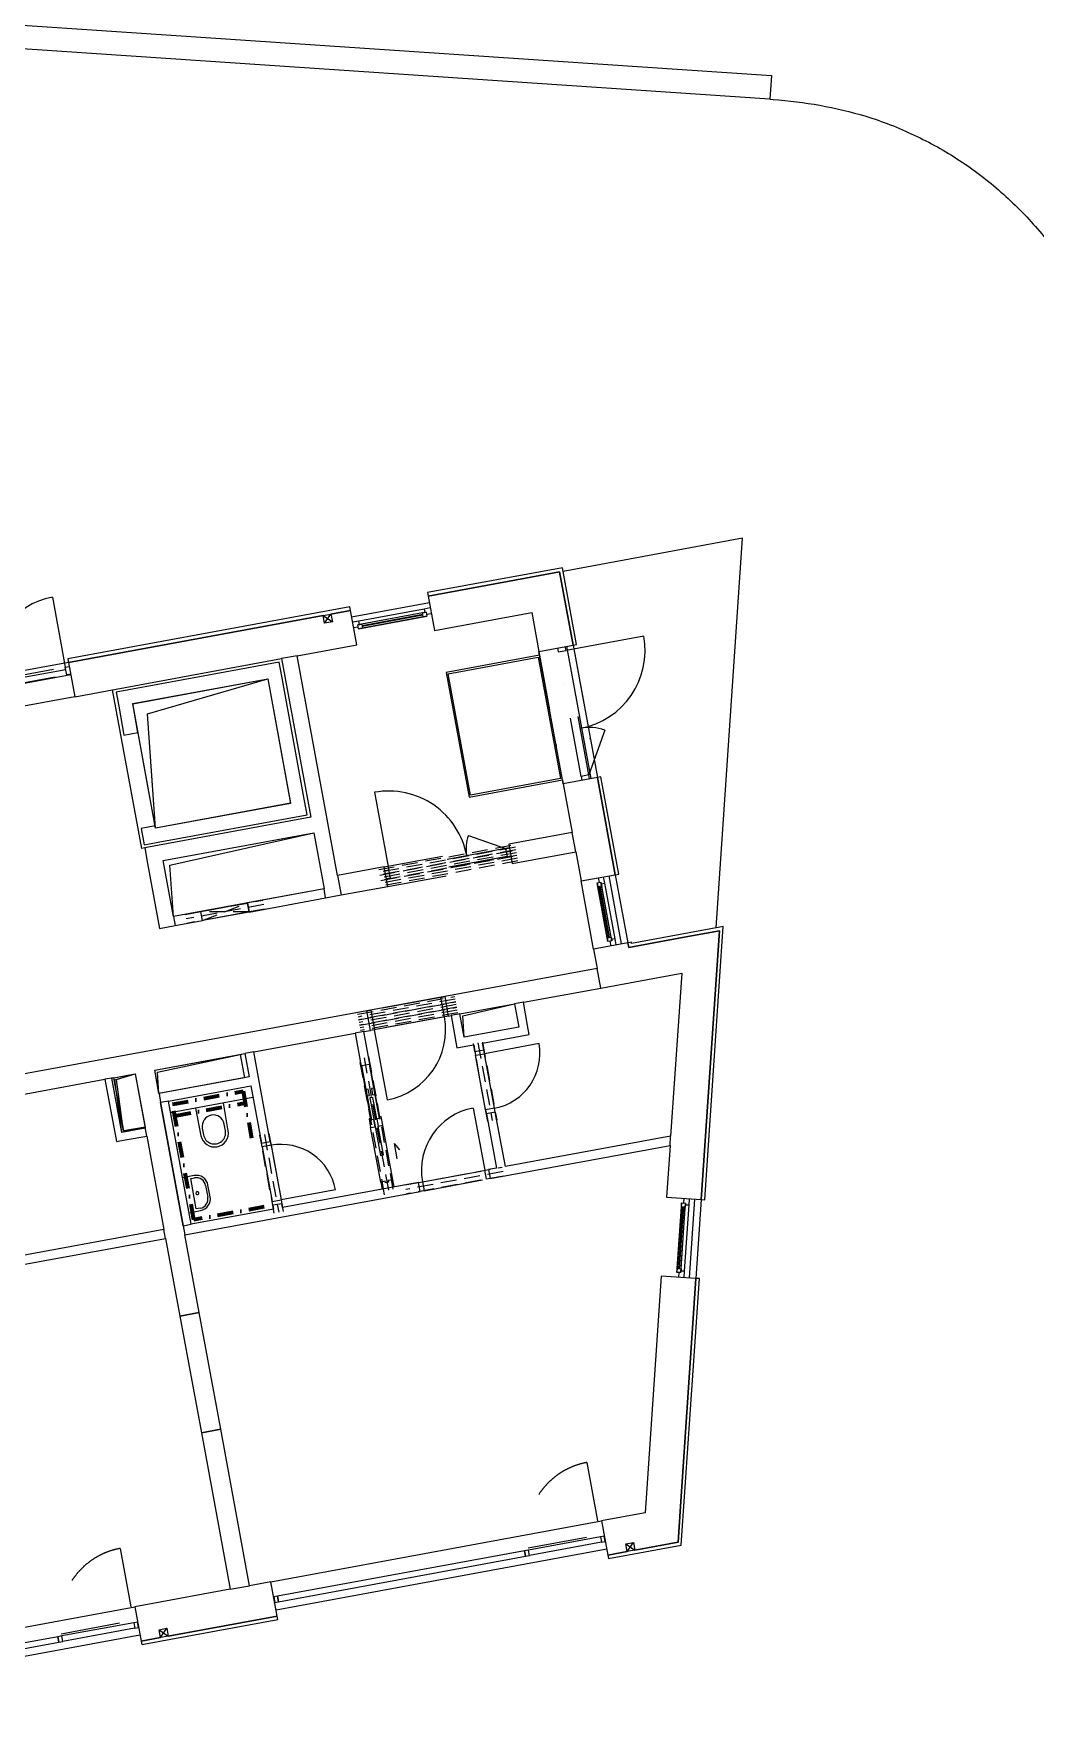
# Model space of a CAD drawing. Header units: millimetres. Extents: x 51291 to 245431, y -8645 to 72638.
# Drawn here: x 195835 to 208496, y 1278 to 22665 of the extents above; entities that cross this region are included whole.
import ezdxf

# ---------------------------------------------------------------- set-up
doc = ezdxf.new("R2010")
doc.units = ezdxf.units.MM
for name, pattern in [('HA_Dash_2mm-S1mm', [1500, 750, -750]), ('HA_Dash_3mm-S1mm', [300, 200, -100]), ('HA_DashDot_2_2mm-S0_6mm', [1650, 750, -450, 0, -450]), ('HA_DashDot_4mm-S1mm', [400, 200, -100, 0, -100])]:
    doc.linetypes.add(name, pattern=pattern)
for name, color, linetype, lineweight in [('A-DETL-GENF-OTLN', 9, 'Continuous', 9), ('A-DOOR-____-MCUT', 9, 'Continuous', 9), ('A-DOOR-____-OTLN', 9, 'Continuous', 9), ('A-DOOR-FRAM-MCUT', 9, 'Continuous', 9), ('A-DOOR-FRAM-OTLN', 9, 'Continuous', 9), ('A-FLOR-____-OTLN', 9, 'Continuous', 9), ('A-FLOR-LEVL-OTLN', 9, 'Continuous', 9), ('A-GENM-____-HDLN', 9, 'HA_Dash_3mm-S1mm', 9), ('A-GENM-____-MCUT', 9, 'Continuous', 25), ('A-GENM-____-OTLN', 9, 'Continuous', 9), ('A-GLAZ-____-MCUT', 9, 'Continuous', 5), ('A-GLAZ-____-OTLN', 9, 'Continuous', 5), ('A-GLAZ-CURT-MCUT', 9, 'Continuous', 5), ('A-GLAZ-CURT-OTLN', 9, 'Continuous', 5), ('A-GLAZ-CWMG-MCUT', 9, 'Continuous', 5), ('A-GLAZ-CWMG-OTLN', 9, 'Continuous', 5), ('A-WALL-____-MCUT', 9, 'Continuous', 25), ('A-WALL-____-OTLN', 9, 'Continuous', 9), ('I-WALL-____-MCUT', 9, 'Continuous', 25), ('I-WALL-____-OTLN', 9, 'Continuous', 9), ('M-HVAC-DUCT-OTLN', 9, 'Continuous', 9), ('P-SANR-FIXT-OTLN', 9, 'Continuous', 9)]:
    doc.layers.add(name, color=color, linetype=linetype, lineweight=lineweight)

# ---------------------------------------------------------------- blocks, each defined once
blk = doc.blocks.new('HA_DR_Single_Swing_Solid - In_OJ_900x2100_Vstupni-2215765-schema rezu D_140_5400')
at = {"layer": 'A-DOOR-____-MCUT', "linetype": 'HA_DashDot_2_2mm-S0_6mm'}
for p, q in [((-450, 125), (450, 125)), ((-450, -125), (450, -125))]:
    blk.add_line(p, q, dxfattribs=at)
at = {"layer": 'A-DOOR-____-OTLN', "lineweight": 5}
blk.add_line((450, 1025), (450, 125), dxfattribs=at)
at = {"layer": 'A-DOOR-____-OTLN'}
for p, q in [((-500, 125), (500, 125)), ((-500, -125), (500, -125))]:
    blk.add_line(p, q, dxfattribs=at)
at = {"layer": 'A-DOOR-____-OTLN', "lineweight": 5}
blk.add_arc((450, 125), 900, 90, 180, dxfattribs=at)
at = {"layer": 'A-DOOR-FRAM-MCUT'}
for p, q in [((-500, 125), (-450, 125)), ((-450, 125), (-450, -125)), ((450, 125), (500, 125)), ((450, -125), (450, 125)), ((-450, -125), (-500, -125)), ((500, -125), (450, -125))]:
    blk.add_line(p, q, dxfattribs=at)
blk = doc.blocks.new('HA_DR_Single_Swing_Solid - In_OJ_800x2100-2215786-schema rezu D_140_5400')
at = {"layer": 'A-DOOR-____-MCUT', "linetype": 'HA_DashDot_2_2mm-S0_6mm'}
for p, q in [((-400, 57.5), (400, 57.5)), ((-400, -57.5), (400, -57.5))]:
    blk.add_line(p, q, dxfattribs=at)
at = {"layer": 'A-DOOR-____-OTLN', "lineweight": 5}
blk.add_line((400, 857.5), (400, 57.5), dxfattribs=at)
blk.add_arc((400, 57.5), 800, 90, 180, dxfattribs=at)
at = {"layer": 'A-DOOR-FRAM-MCUT'}
for p, q in [((-450, 57.5), (-400, 57.5)), ((-400, 57.5), (-400, -57.5)), ((400, 57.5), (450, 57.5)), ((400, -57.5), (400, 57.5)), ((-400, -57.5), (-450, -57.5)), ((450, -57.5), (400, -57.5))]:
    blk.add_line(p, q, dxfattribs=at)
blk = doc.blocks.new('HA_DR_Single_Swing_Solid - In_OJ_700x2100-2215885-schema rezu D_140_5400')
at = {"layer": 'A-DOOR-____-MCUT', "linetype": 'HA_DashDot_2_2mm-S0_6mm'}
for p, q in [((-350, 57.5), (350, 57.5)), ((-350, -57.5), (350, -57.5))]:
    blk.add_line(p, q, dxfattribs=at)
at = {"layer": 'A-DOOR-____-OTLN', "lineweight": 5}
blk.add_line((350, -757.5), (350, -57.5), dxfattribs=at)
blk.add_arc((350, -57.5), 700, 180, 270, dxfattribs=at)
at = {"layer": 'A-DOOR-FRAM-MCUT'}
for p, q in [((-350, 57.5), (-400, 57.5)), ((-350, -57.5), (-350, 57.5)), ((400, 57.5), (350, 57.5)), ((350, 57.5), (350, -57.5)), ((-400, -57.5), (-350, -57.5)), ((350, -57.5), (400, -57.5))]:
    blk.add_line(p, q, dxfattribs=at)
blk = doc.blocks.new('HA_DR_Single_Swing_Solid - In_OJ_700x2100-2215883-schema rezu D_140_5400')
at = {"layer": 'A-DOOR-____-MCUT', "linetype": 'HA_DashDot_2_2mm-S0_6mm'}
for p, q in [((-350, 57.5), (350, 57.5)), ((-350, -57.5), (350, -57.5))]:
    blk.add_line(p, q, dxfattribs=at)
at = {"layer": 'A-DOOR-____-OTLN', "lineweight": 5}
blk.add_line((350, 757.5), (350, 57.5), dxfattribs=at)
blk.add_arc((350, 57.5), 700, 90, 180, dxfattribs=at)
at = {"layer": 'A-DOOR-FRAM-MCUT'}
for p, q in [((-400, 57.5), (-350, 57.5)), ((-350, 57.5), (-350, -57.5)), ((350, 57.5), (400, 57.5)), ((350, -57.5), (350, 57.5)), ((-350, -57.5), (-400, -57.5)), ((400, -57.5), (350, -57.5))]:
    blk.add_line(p, q, dxfattribs=at)
blk = doc.blocks.new('HA_DR_Single_SlidingToPocket_Solid - In_OJ_700x2100-2195884-schema rezu D_140_5400')
at = {"layer": 'A-DOOR-____-MCUT', "linetype": 'HA_DashDot_2_2mm-S0_6mm'}
for p, q in [((-350, 78), (350, 78)), ((-350, -77), (350, -77))]:
    blk.add_line(p, q, dxfattribs=at)
at = {"layer": 'A-DOOR-____-MCUT', "lineweight": 5}
for p, q in [((720, 19), (-20, 19)), ((-20, 19), (-20, -20)), ((720, -20), (720, 19)), ((100, -177), (-100, -177)), ((-20, -20), (350, -20)), ((100, -177), (8, -231)), ((442, -20), (720, -20))]:
    blk.add_line(p, q, dxfattribs=at)
at = {"layer": 'A-DOOR-FRAM-MCUT'}
for p, q in [((-350, 78), (-443, 78)), ((-370, -20), (-370, 20)), ((-370, 20), (-350, 20)), ((-350, 20), (-350, 78)), ((462, 78), (350, 78)), ((350, 78), (350, 20)), ((350, 20), (442, 20)), ((442, 20), (442, 47)), ((462, 58), (462, 78)), ((752, 47), (752, 20)), ((752, 20), (832, 20)), ((832, 20), (832, 47)), ((-443, -77), (-350, -77)), ((-350, -20), (-370, -20)), ((-350, -77), (-350, -20)), ((442, -20), (350, -20)), ((350, -20), (350, -77)), ((350, -77), (462, -77)), ((442, -47), (442, -20)), ((462, -77), (462, -57)), ((752, -20), (752, -47)), ((832, -20), (752, -20)), ((832, -47), (832, -20))]:
    blk.add_line(p, q, dxfattribs=at)
blk = doc.blocks.new('HA_WD_SinglePanel - 1000x2400-2168134-schema rezu D_140_5400')
at = {"layer": 'A-GLAZ-____-MCUT'}
for p, q in [((-420, 70), (-500, 70)), ((-500, 0), (-440, 0)), ((-440, -25), (-440, 25)), ((-440, 25), (-390, 25)), ((-420, 25), (-420, 70)), ((-390, 25), (-390, -25)), ((390, 5), (-390, 5)), ((390, -25), (390, 25)), ((390, 25), (440, 25)), ((500, 70), (420, 70)), ((420, 70), (420, 25)), ((440, 25), (440, -25)), ((440, 0), (500, 0)), ((-390, -25), (-440, -25)), ((390, -5), (-390, -5)), ((440, -25), (390, -25))]:
    blk.add_line(p, q, dxfattribs=at)
at = {"layer": 'A-GLAZ-____-OTLN'}
for p, q in [((440, 25), (-440, 25)), ((-440, -25), (-440, 25)), ((420, 70), (-420, 70)), ((390, 25), (-390, 25)), ((440, 25), (440, -25)), ((-440, -25), (440, -25)), ((390, -25), (-390, -25))]:
    blk.add_line(p, q, dxfattribs=at)
blk = doc.blocks.new('HA_WD_SinglePanel - 1000x3200-2168126-schema rezu D_140_5400')
at = {"layer": 'A-GLAZ-____-MCUT'}
for p, q in [((-420, 70), (-500, 70)), ((-500, 0), (-440, 0)), ((-440, -25), (-440, 25)), ((-440, 25), (-390, 25)), ((-420, 25), (-420, 70)), ((-390, 25), (-390, -25)), ((390, 5), (-390, 5)), ((390, -25), (390, 25)), ((390, 25), (440, 25)), ((500, 70), (420, 70)), ((420, 70), (420, 25)), ((440, 25), (440, -25)), ((440, 0), (500, 0)), ((-390, -25), (-440, -25)), ((390, -5), (-390, -5)), ((440, -25), (390, -25))]:
    blk.add_line(p, q, dxfattribs=at)
at = {"layer": 'A-GLAZ-____-OTLN'}
for p, q in [((440, 25), (-440, 25)), ((-440, -25), (-440, 25)), ((420, 70), (-420, 70)), ((390, 25), (-390, 25)), ((440, 25), (440, -25)), ((-440, -25), (440, -25)), ((390, -25), (-390, -25))]:
    blk.add_line(p, q, dxfattribs=at)
blk = doc.blocks.new('HA_WD_SinglePanel - 875x2400-2168138-schema rezu D_140_5400')
at = {"layer": 'A-GLAZ-____-MCUT'}
for p, q in [((-358, 70), (-438, 70)), ((-438, 0), (-378, 0)), ((-378, -25), (-378, 25)), ((-378, 25), (-328, 25)), ((-358, 25), (-358, 70)), ((-328, 25), (-328, -25)), ((327, 5), (-328, 5)), ((327, -25), (327, 25)), ((327, 25), (377, 25)), ((437, 70), (357, 70)), ((357, 70), (357, 25)), ((377, 25), (377, -25)), ((377, 0), (437, 0)), ((-328, -25), (-378, -25)), ((327, -5), (-328, -5)), ((377, -25), (327, -25))]:
    blk.add_line(p, q, dxfattribs=at)
at = {"layer": 'A-GLAZ-____-OTLN'}
for p, q in [((377, 25), (-378, 25)), ((-378, -25), (-378, 25)), ((357, 70), (-358, 70)), ((327, 25), (-328, 25)), ((377, 25), (377, -25)), ((-378, -25), (377, -25)), ((327, -25), (-328, -25))]:
    blk.add_line(p, q, dxfattribs=at)
blk = doc.blocks.new('HA_DR_Double_Swing_Solid_FrameButt - In_FAS_1600x2350_1000-2125293-schema rezu D_140_5400')
at = {"layer": 'A-DOOR-____-MCUT', "linetype": 'HA_DashDot_2_2mm-S0_6mm'}
for p, q in [((-800, -20), (800, -20)), ((-800, -120), (800, -120))]:
    blk.add_line(p, q, dxfattribs=at)
at = {"layer": 'A-DOOR-____-OTLN', "lineweight": 5}
for p, q in [((-280, -420), (-800, -120)), ((800, -1120), (800, -120))]:
    blk.add_line(p, q, dxfattribs=at)
for centre, radius, start, end in [((-800, -120), 600, 330, 360), ((800, -120), 1000, 180, 270)]:
    blk.add_arc(centre, radius, start, end, dxfattribs=at)
at = {"layer": 'A-DOOR-FRAM-MCUT'}
for p, q in [((-800, -20), (-850, -20)), ((-850, -120), (-800, -120)), ((-800, -120), (-800, -20)), ((850, -20), (800, -20)), ((800, -20), (800, -120)), ((800, -120), (850, -120))]:
    blk.add_line(p, q, dxfattribs=at)
at = {"layer": 'A-DOOR-FRAM-OTLN', "linetype": 'HA_DashDot_2_2mm-S0_6mm'}
for p, q in [((850, 220), (-850, 220)), ((850, -220), (-850, -220))]:
    blk.add_line(p, q, dxfattribs=at)
blk = doc.blocks.new('HA_GM_Shaft_Rectangle - Default-2240311-schema rezu D_140_5400')
at = {"layer": 'A-DETL-GENF-OTLN'}
for p, q in [((27.5, -27.5), (275, 0)), ((0, -685), (27.5, -27.5))]:
    blk.add_line(p, q, dxfattribs=at)
at = {"layer": 'A-GENM-____-OTLN'}
for p, q in [((0, -685), (0, 0)), ((0, 0), (275, 0)), ((275, 0), (275, -685)), ((275, -685), (0, -685))]:
    blk.add_line(p, q, dxfattribs=at)
blk = doc.blocks.new('HA_GM_Shaft_Rectangle - Default-2246622-schema rezu D_140_5400')
at = {"layer": 'A-DETL-GENF-OTLN'}
for p, q in [((30, -30), (1160, 0)), ((0, -300), (30, -30))]:
    blk.add_line(p, q, dxfattribs=at)
at = {"layer": 'A-GENM-____-OTLN'}
for p, q in [((0, -300), (0, 0)), ((0, 0), (1160, 0)), ((1160, 0), (1160, -300)), ((1160, -300), (0, -300))]:
    blk.add_line(p, q, dxfattribs=at)
blk = doc.blocks.new('HA_GM_Shaft_Rectangle - Default-2240313-schema rezu D_140_5400')
at = {"layer": 'A-DETL-GENF-OTLN'}
for p, q in [((30, -30), (700, 0)), ((0, -300), (30, -30))]:
    blk.add_line(p, q, dxfattribs=at)
at = {"layer": 'A-GENM-____-OTLN'}
for p, q in [((0, -300), (0, 0)), ((0, 0), (700, 0)), ((700, 0), (700, -300)), ((700, -300), (0, -300))]:
    blk.add_line(p, q, dxfattribs=at)
blk = doc.blocks.new('HA_GM_Shaft_Rectangle - Default-2240319-schema rezu D_140_5400')
at = {"layer": 'A-DETL-GENF-OTLN'}
for p, q in [((160, -160), (1735, 0)), ((0, -1600), (160, -160))]:
    blk.add_line(p, q, dxfattribs=at)
at = {"layer": 'A-GENM-____-OTLN'}
for p, q in [((0, -1600), (0, 0)), ((0, 0), (1735, 0)), ((1735, 0), (1735, -1600)), ((1735, -1600), (0, -1600))]:
    blk.add_line(p, q, dxfattribs=at)
blk = doc.blocks.new('ABMV_Toilet_WallHung - Default-1481197-schema rezu D_140_5400')
at = {"layer": 'A-GENM-____-OTLN'}
for p, q in [((-50, 432), (-55, 75)), ((305, 75), (300, 432)), ((-16, 426), (-16, 340)), ((266, 340), (266, 426))]:
    blk.add_line(p, q, dxfattribs=at)
for centre, radius, start, end in [((125, 430), 175, 0.7323, 179.2677), ((125, 426), 141, 0, 180), ((125, 340), 141, 180, 360)]:
    blk.add_arc(centre, radius, start, end, dxfattribs=at)
blk = doc.blocks.new('ABMV_WashBasin_Generic - 450x300-2226370-schema rezu D_140_5400')
at = {"layer": 'P-SANR-FIXT-OTLN'}
for p, q in [((200, 350), (50, 350)), ((50, 320), (200, 320)), ((-100, 200), (-100, 50)), ((-70, 150), (-70, 200)), ((320, 150), (-70, 150)), ((320, 200), (320, 150)), ((350, 50), (350, 200))]:
    blk.add_line(p, q, dxfattribs=at)
for centre, radius, start, end in [((50, 200), 150, 90, 180), ((50, 200), 120, 90, 180), ((125, 200), 20, 90, 270), ((125, 200), 20, 270, 90), ((200, 200), 150, 360, 90), ((200, 200), 120, 360, 90)]:
    blk.add_arc(centre, radius, start, end, dxfattribs=at)
blk = doc.blocks.new('HA_DR_Double_Swing_Solid_FrameButt - In_OBJ_1500x2100_1000-2125295-schema rezu D_140_5400')
at = {"layer": 'A-DOOR-____-MCUT', "linetype": 'HA_DashDot_2_2mm-S0_6mm'}
for p, q in [((-750, 25), (750, 25)), ((-750, -75), (750, -75))]:
    blk.add_line(p, q, dxfattribs=at)
at = {"layer": 'A-DOOR-____-OTLN', "lineweight": 5}
for p, q in [((-317, -325), (-750, -75)), ((750, -1075), (750, -75))]:
    blk.add_line(p, q, dxfattribs=at)
for centre, radius, start, end in [((-750, -75), 500, 330, 0), ((750, -75), 1000, 180, 270)]:
    blk.add_arc(centre, radius, start, end, dxfattribs=at)
at = {"layer": 'A-DOOR-FRAM-MCUT'}
for p, q in [((-750, 25), (-800, 25)), ((-750, -75), (-750, 25)), ((800, 25), (750, 25)), ((750, 25), (750, -75)), ((-800, -75), (-750, -75)), ((750, -75), (800, -75))]:
    blk.add_line(p, q, dxfattribs=at)
at = {"layer": 'A-DOOR-FRAM-OTLN', "linetype": 'HA_DashDot_2_2mm-S0_6mm'}
for p, q in [((800, 125), (-800, 125)), ((800, -125), (-800, -125))]:
    blk.add_line(p, q, dxfattribs=at)
blk = doc.blocks.new('HA_GM_Shaft_Rectangle - Default-2261063-schema rezu D_140_5400')
at = {"layer": 'A-DETL-GENF-OTLN'}
for p, q in [((72, -72), (1935, 0)), ((0, -720), (72, -72))]:
    blk.add_line(p, q, dxfattribs=at)
at = {"layer": 'A-GENM-____-OTLN'}
for p, q in [((0, -720), (0, 0)), ((0, 0), (1935, 0)), ((1935, 0), (1935, -720)), ((1935, -720), (0, -720))]:
    blk.add_line(p, q, dxfattribs=at)
blk = doc.blocks.new('Obdélníková příčel - 50x70mm EXT-2011740-schema rezu D_140_5400')
at = {"layer": 'A-GLAZ-CWMG-MCUT'}
for p, q in [((-50, 70), (0, 70)), ((-50, 0), (-50, 70)), ((0, 0), (-50, 0)), ((0, 70), (0, 0))]:
    blk.add_line(p, q, dxfattribs=at)
blk = doc.blocks.new('ABMV_CW_Single_Swing_Generic - Ex_Glass_SKLOPNE-2012392-schema rezu D_140_5400')
at = {"layer": 'A-DOOR-____-OTLN', "linetype": 'HA_Dash_2mm-S1mm', "lineweight": 5}
for p in [(462.5, 955), (-462.5, 30)]:
    blk.add_line(p, (462.5, 30), dxfattribs=at)
blk.add_arc((462.5, 30), 925, 90, 180, dxfattribs=at)
blk = doc.blocks.new('Obdélníková příčel - 50x70mm EXT-1501721-schema rezu D_140_5400')
at = {"layer": 'A-GLAZ-CWMG-OTLN'}
for p, q in [((14573, 2585), (13663, 2418)), ((14585, 2516), (13676, 2349))]:
    blk.add_line(p, q, dxfattribs=at)
blk = doc.blocks.new('Obdélníková příčel - 50x70mm EXT-2011734-schema rezu D_140_5400')
at = {"layer": 'A-GLAZ-CWMG-MCUT'}
for p, q in [((-25, 70), (25, 70)), ((-25, 0), (-25, 70)), ((25, 0), (-25, 0)), ((25, 70), (25, 0))]:
    blk.add_line(p, q, dxfattribs=at)
blk = doc.blocks.new('Systémový panel - Sklo-2012393-schema rezu D_140_5400')
at = {"layer": 'A-GLAZ-CURT-MCUT'}
for p, q in [((1318.75, 0), (-1318.75, 0)), ((-1318.75, 0), (-1318.75, -70)), ((-1318.75, -70), (1318.75, -70)), ((1318.75, -70), (1318.75, 0))]:
    blk.add_line(p, q, dxfattribs=at)
blk = doc.blocks.new('Systémový panel - Sklo-2012829-schema rezu D_140_5400')
at = {"layer": 'A-GLAZ-CURT-MCUT'}
for p, q in [((1587.5, 0), (-1587.5, 0)), ((-1587.5, 0), (-1587.5, -70)), ((-1587.5, -70), (1587.5, -70)), ((1587.5, -70), (1587.5, 0))]:
    blk.add_line(p, q, dxfattribs=at)
blk = doc.blocks.new('HA_GM_Tiling_LineBased - Generic Tiles-2157063-schema rezu D_140_5400')
at = {"layer": 'A-GENM-____-OTLN', "linetype": 'HA_DashDot_4mm-S1mm', "lineweight": 80}
blk.add_line((50, -50), (955, -50), dxfattribs=at)
blk = doc.blocks.new('HA_GM_Tiling_LineBased - Generic Tiles-2157064-schema rezu D_140_5400')
at = {"layer": 'A-GENM-____-OTLN', "linetype": 'HA_DashDot_4mm-S1mm', "lineweight": 80}
blk.add_line((50, -50), (1535, -50), dxfattribs=at)
blk = doc.blocks.new('HA_GM_Tiling_LineBased - Generic Tiles-2157065-schema rezu D_140_5400')
at = {"layer": 'A-GENM-____-OTLN', "linetype": 'HA_DashDot_4mm-S1mm', "lineweight": 80}
blk.add_line((50, -50), (685, -50), dxfattribs=at)
blk = doc.blocks.new('Cistici zona_ram - Cistici zona_ram-1812206-schema rezu D_140_5400')
at = {"layer": 'A-GENM-____-OTLN'}
for p, q in [((22060, 11000), (20860, 11000)), ((20860, 11000), (20860, 9400)), ((20880, 9420), (20880, 10980)), ((20880, 10980), (22040, 10980)), ((22040, 10980), (22040, 9420)), ((22060, 9400), (22060, 11000)), ((22040, 9420), (20880, 9420)), ((20860, 9400), (22060, 9400))]:
    blk.add_line(p, q, dxfattribs=at)
blk = doc.blocks.new('HA_DR_Single_Swing_Solid_ButtFrame - In_FAS_900x2350_Unik-2108754-schema rezu D_140_5400')
at = {"layer": 'A-DOOR-____-MCUT', "linetype": 'HA_DashDot_2_2mm-S0_6mm'}
for p, q in [((-450, 170), (450, 170)), ((-450, 70), (450, 70))]:
    blk.add_line(p, q, dxfattribs=at)
at = {"layer": 'A-DOOR-____-OTLN', "lineweight": 5}
blk.add_line((450, 1070), (450, 170), dxfattribs=at)
blk.add_arc((450, 170), 900, 90, 180, dxfattribs=at)
at = {"layer": 'A-DOOR-FRAM-MCUT'}
for p, q in [((-500, 170), (-450, 170)), ((-450, 70), (-500, 70)), ((-450, 170), (-450, 70)), ((450, 170), (500, 170)), ((450, 70), (450, 170)), ((500, 70), (450, 70))]:
    blk.add_line(p, q, dxfattribs=at)
at = {"layer": 'A-DOOR-FRAM-OTLN', "linetype": 'HA_DashDot_2_2mm-S0_6mm'}
for p, q in [((500, 220), (-500, 220)), ((500, -220), (-500, -220))]:
    blk.add_line(p, q, dxfattribs=at)
blk = doc.blocks.new('TB_Porotherm KP11_5_1000mm - TB_Porotherm KP11_5_1000mm-1965691-schema rezu D_140_5400')
at = {"layer": 'A-GENM-____-HDLN'}
for p, q in [((-500, 57.5), (500, 57.5)), ((-500, 0), (500, 0)), ((500, -57.5), (-500, -57.5))]:
    blk.add_line(p, q, dxfattribs=at)
blk = doc.blocks.new('TB_Porotherm KP7_1250mm - TB_Porotherm KP7_1250mm-1966492-schema rezu D_140_5400')
at = {"layer": 'A-GENM-____-HDLN'}
for p, q in [((-625, 35), (625, 35)), ((-625, 0), (625, 0)), ((625, -35), (-625, -35))]:
    blk.add_line(p, q, dxfattribs=at)
blk = doc.blocks.new('TB_Porotherm KP11_5_1250mm - TB_Porotherm KP11_5_1250mm-1972106-schema rezu D_140_5400')
at = {"layer": 'A-GENM-____-HDLN'}
for p, q in [((-625, 57.5), (625, 57.5)), ((-625, 0), (625, 0)), ((625, -57.5), (-625, -57.5))]:
    blk.add_line(p, q, dxfattribs=at)
blk = doc.blocks.new('TB_Porotherm KP11_5_1750mm - TB_Porotherm KP11_5_1750mm-1973712-schema rezu D_140_5400')
at = {"layer": 'A-GENM-____-HDLN'}
for p, q in [((-875, 57.5), (875, 57.5)), ((-875, 0), (875, 0)), ((875, -57.5), (-875, -57.5))]:
    blk.add_line(p, q, dxfattribs=at)
blk = doc.blocks.new('TB_Porotherm KP7_1750mm - TB_Porotherm KP7_1750mm-1974515-schema rezu D_140_5400')
at = {"layer": 'A-GENM-____-HDLN'}
for p, q in [((-875, 35), (875, 35)), ((-875, 0), (875, 0)), ((875, -35), (-875, -35))]:
    blk.add_line(p, q, dxfattribs=at)
blk = doc.blocks.new('Obdélníková příčel - 50x70mm EXT-2011748-schema rezu D_140_5400')
at = {"layer": 'A-GLAZ-CWMG-MCUT'}
for p, q in [((0, 70), (-50, 70)), ((-50, 70), (-50, 0)), ((-50, 0), (0, 0)), ((0, 0), (0, 70))]:
    blk.add_line(p, q, dxfattribs=at)
blk = doc.blocks.new('HA_GM_Tiling_LineBased - Generic Tiles-2155115-schema rezu D_140_5400')
at = {"layer": 'A-GENM-____-OTLN', "linetype": 'HA_DashDot_4mm-S1mm', "lineweight": 80}
blk.add_line((50, -50), (950, -50), dxfattribs=at)
blk = doc.blocks.new('HA_GM_Opening_Rectangle_WallBased - Default-2178602-schema rezu D_140_5400')
at = {"layer": 'A-GENM-____-MCUT', "linetype": 'HA_Dash_3mm-S1mm'}
for p, q in [((425, 57.5), (-175, -57.5)), ((-175, 57.5), (425, -57.5)), ((-175, 57.5), (-175, -57.5)), ((-175, 57.5), (425, 57.5)), ((425, 57.5), (425, -57.5)), ((-175, -57.5), (425, -57.5))]:
    blk.add_line(p, q, dxfattribs=at)
blk = doc.blocks.new('185-01_OBJEKT A_Central_rvt-1-schema rezu D_140_5400')
at = {"layer": 'A-FLOR-____-OTLN'}
for p, q in [((22272, 16290), (20003, 15872)), ((21938, 11368), (22272, 16290)), ((17327, 15299), (18311, 15480)), ((19705, 14811), (19696, 14860)), ((20358, 13253), (20050, 14925)), ((20129, 14940), (20436, 13268)), ((13777, 14564), (12793, 14383)), ((12828, 14471), (13713, 14633)), ((14674, 12370), (14304, 14376)), ((20003, 13188), (19994, 13237)), ((14713, 12377), (14674, 12370)), ((20742, 11163), (20584, 12024)), ((20662, 12038), (20821, 11178)), ((20388, 11098), (20230, 11959)), ((21601, 6942), (21669, 7940)), ((21749, 7934), (21681, 6937)), ((16308, 3103), (20488, 3872)), ((16373, 2749), (20553, 3518)), ((8317, 1632), (14587, 2786)), ((8382, 1278), (14652, 2432))]:
    blk.add_line(p, q, dxfattribs=at)
at = {"layer": 'A-WALL-____-MCUT'}
for p, q in [((19995, 15917), (18288, 15603)), ((19958, 15864), (19526, 15785)), ((19526, 15785), (19958, 15864)), ((20173, 14948), (19995, 15917)), ((17305, 15422), (13740, 14765)), ((17313, 15377), (17305, 15422)), ((18288, 15603), (18296, 15558)), ((18296, 15558), (18376, 15126)), ((17392, 14945), (17313, 15377)), ((18376, 15126), (19605, 15352)), ((19605, 15352), (19696, 14860)), ((13740, 14765), (13748, 14721)), ((13827, 14288), (16443, 14770)), ((16640, 14806), (17392, 14945)), ((19696, 14860), (20129, 14940)), ((20129, 14940), (20173, 14948)), ((13748, 14721), (13827, 14288)), ((20436, 13268), (20003, 13188)), ((20480, 13276), (20436, 13268)), ((20707, 12047), (20480, 13276)), ((20003, 13188), (20117, 12573)), ((20162, 12328), (20230, 11959)), ((20230, 11959), (20662, 12038)), ((20662, 12038), (20707, 12047)), ((21983, 11376), (20868, 11171)), ((21794, 7931), (22028, 11385)), ((22028, 11385), (21983, 11376)), ((20821, 11178), (20388, 11098)), ((20865, 11186), (20821, 11178)), ((20868, 11171), (20865, 11186)), ((21979, 11330), (21533, 11248)), ((21533, 11248), (21979, 11330)), ((20388, 11098), (20433, 10852)), ((20911, 10686), (21502, 10795)), ((21502, 10795), (21362, 8735)), ((20479, 10606), (20911, 10686)), ((21354, 8617), (21310, 7964)), ((21310, 7964), (21749, 7934)), ((21749, 7934), (21794, 7931)), ((21242, 6966), (21039, 3973)), ((21681, 6937), (21242, 6966)), ((21497, 3565), (21726, 6934)), ((21726, 6934), (21681, 6937)), ((21039, 3973), (20488, 3872)), ((20488, 3872), (20567, 3439)), ((21455, 3602), (21486, 4056)), ((21486, 4056), (21455, 3602)), ((20567, 3439), (20575, 3395)), ((20575, 3395), (21497, 3565)), ((15791, 3008), (14587, 2786)), ((16308, 3103), (16037, 3053)), ((16387, 2670), (16308, 3103)), ((14587, 2786), (14666, 2353)), ((14674, 2309), (16396, 2626)), ((16396, 2626), (16387, 2670)), ((14666, 2353), (14674, 2309))]:
    blk.add_line(p, q, dxfattribs=at)
at = {"layer": 'A-WALL-____-MCUT', "lineweight": 9}
for p, q in [((20129, 14940), (19958, 15864)), ((19958, 15864), (20129, 14940)), ((18296, 15558), (19526, 15785)), ((19526, 15785), (18296, 15558)), ((13748, 14721), (16969, 15314)), ((16969, 15314), (13748, 14721)), ((17067, 15332), (17313, 15377)), ((17313, 15377), (17067, 15332)), ((16640, 14806), (16443, 14770)), ((20662, 12038), (20436, 13268)), ((20436, 13268), (20662, 12038)), ((20162, 12328), (20117, 12573)), ((17151, 12028), (17197, 11782)), ((17000, 11746), (16979, 11859)), ((15076, 11509), (15097, 11395)), ((20832, 11119), (20821, 11178)), ((20821, 11178), (20832, 11119)), ((21533, 11248), (20832, 11119)), ((20832, 11119), (21533, 11248)), ((21749, 7934), (21979, 11330)), ((21979, 11330), (21749, 7934)), ((20479, 10606), (20433, 10852)), ((18698, 10279), (18585, 10258)), ((19500, 10426), (19387, 10406)), ((17484, 10055), (17371, 10035)), ((16092, 9799), (15979, 9778)), ((14322, 9473), (14209, 9453)), ((14893, 9273), (14913, 9160)), ((15012, 9178), (14913, 9160)), ((15200, 7602), (14913, 9160)), ((14913, 9160), (15200, 7602)), ((14737, 8736), (14716, 8850)), ((21354, 8617), (21362, 8735)), ((14975, 7443), (14954, 7556)), ((15200, 7602), (15299, 7620)), ((15200, 7602), (15221, 7488)), ((21486, 4056), (21681, 6937)), ((21681, 6937), (21486, 4056)), ((20567, 3439), (20813, 3484)), ((20813, 3484), (20567, 3439)), ((20911, 3502), (21455, 3602)), ((21455, 3602), (20911, 3502)), ((15791, 3008), (16037, 3053)), ((15010, 2417), (16387, 2670)), ((16387, 2670), (15010, 2417)), ((14666, 2353), (14912, 2398)), ((14912, 2398), (14666, 2353))]:
    blk.add_line(p, q, dxfattribs=at)
at = {"layer": 'I-WALL-____-MCUT'}
for p, q in [((16443, 14770), (16813, 12764)), ((17151, 12028), (16640, 14806)), ((16411, 14723), (14351, 14344)), ((16444, 14546), (16411, 14723)), ((16733, 12973), (16444, 14546)), ((14351, 14344), (14384, 14167)), ((14561, 14200), (16267, 14514)), ((16267, 14514), (16556, 12940)), ((14384, 14167), (14450, 13803)), ((14627, 13836), (14561, 14200)), ((14450, 13803), (14627, 13836)), ((16556, 12940), (14850, 12626)), ((16766, 12796), (16733, 12973)), ((14845, 12656), (14668, 12623)), ((14668, 12623), (14706, 12417)), ((16813, 12764), (14713, 12377)), ((14850, 12626), (14845, 12656)), ((14883, 12449), (16766, 12796)), ((14706, 12417), (14883, 12449)), ((14946, 12217), (16849, 12567)), ((16849, 12567), (16979, 11859)), ((20117, 12573), (19315, 12426)), ((19315, 12426), (19360, 12180)), ((14713, 12377), (14749, 12180)), ((15076, 11509), (14946, 12217)), ((19360, 12180), (20162, 12328)), ((14749, 12180), (14900, 11359)), ((17741, 12136), (17151, 12028)), ((17787, 11890), (17741, 12136)), ((16979, 11859), (16010, 11681)), ((17000, 11746), (17197, 11782)), ((17197, 11782), (17787, 11890)), ((15420, 11572), (15076, 11509)), ((15441, 11459), (15420, 11572)), ((16010, 11681), (16031, 11567)), ((16031, 11567), (17000, 11746)), ((14900, 11359), (15097, 11395)), ((15097, 11395), (15441, 11459)), ((20433, 10852), (18506, 10498)), ((18506, 10498), (18551, 10252)), ((19500, 10426), (20479, 10606)), ((17522, 10317), (11036, 9123)), ((17567, 10071), (17522, 10317)), ((18698, 10279), (19387, 10406)), ((18753, 9984), (18698, 10279)), ((19387, 10406), (19441, 10111)), ((19554, 10131), (19500, 10426)), ((17484, 10055), (17567, 10071)), ((17686, 8959), (17484, 10055)), ((18551, 10252), (18585, 10258)), ((18585, 10258), (18660, 9850)), ((19441, 10111), (18753, 9984)), ((19575, 10018), (19554, 10131)), ((16092, 9799), (17371, 10035)), ((17371, 10035), (17573, 8938)), ((18660, 9850), (18774, 9871)), ((18774, 9871), (18872, 9889)), ((18872, 9889), (18887, 9805)), ((18985, 9910), (19575, 10018)), ((19000, 9826), (18985, 9910)), ((14838, 9569), (15979, 9778)), ((15979, 9778), (16033, 9483)), ((16300, 8668), (16092, 9799)), ((17456, 9628), (17549, 9645)), ((17582, 8940), (17456, 9628)), ((17549, 9645), (17676, 8957)), ((18887, 9805), (19000, 9826)), ((11362, 8929), (14209, 9453)), ((14209, 9453), (14354, 8666)), ((14322, 9473), (14592, 9523)), ((14446, 8800), (14322, 9473)), ((14592, 9523), (14716, 8850)), ((14893, 9273), (14838, 9569)), ((16033, 9483), (14893, 9273)), ((15012, 9178), (16054, 9370)), ((16054, 9370), (16187, 8647)), ((15299, 7620), (15012, 9178)), ((19145, 9039), (19032, 9018)), ((19032, 9018), (19159, 8330)), ((19272, 8351), (19145, 9039)), ((14716, 8850), (14446, 8800)), ((17573, 8938), (17582, 8940)), ((17676, 8957), (17686, 8959)), ((14354, 8666), (14467, 8687)), ((14467, 8687), (14737, 8736)), ((14737, 8736), (14954, 7556)), ((16187, 8647), (16300, 8668)), ((19081, 8199), (21354, 8617)), ((21362, 8735), (19272, 8351)), ((18175, 8149), (16454, 7832)), ((18196, 8036), (18175, 8149)), ((19159, 8330), (19060, 8312)), ((19060, 8312), (19081, 8199)), ((15221, 7488), (18196, 8036)), ((16341, 7811), (15299, 7620)), ((16445, 7881), (16332, 7861)), ((16332, 7861), (16341, 7811)), ((16454, 7832), (16445, 7881)), ((14954, 7556), (11724, 6962)), ((15402, 6505), (15221, 7488)), ((11484, 6801), (14975, 7443)), ((14975, 7443), (15156, 6460)), ((15156, 6460), (15402, 6505)), ((15402, 6505), (15156, 6460)), ((15156, 6460), (15428, 4984)), ((15674, 5030), (15402, 6505)), ((15674, 5030), (15428, 4984)), ((15428, 4984), (15674, 5030)), ((15428, 4984), (15791, 3008)), ((16037, 3053), (15674, 5030))]:
    blk.add_line(p, q, dxfattribs=at)
at = {"layer": 'I-WALL-____-OTLN'}
for p, q in [((15420, 11572), (16010, 11681)), ((16031, 11567), (15441, 11459)), ((16081, 9223), (15039, 9031))]:
    blk.add_line(p, q, dxfattribs=at)
at = {"layer": 'M-HVAC-DUCT-OTLN', "lineweight": 5}
for p, q in [((16969, 15314), (17067, 15332)), ((16969, 15314), (17085, 15234)), ((16987, 15216), (16969, 15314)), ((16987, 15216), (17067, 15332)), ((17085, 15234), (16987, 15216)), ((17067, 15332), (17085, 15234)), ((20795, 3583), (20893, 3601)), ((20795, 3583), (20911, 3502)), ((20813, 3484), (20795, 3583)), ((20813, 3484), (20893, 3601)), ((20911, 3502), (20813, 3484)), ((20893, 3601), (20911, 3502)), ((14894, 2497), (14992, 2515)), ((14894, 2497), (15010, 2416)), ((14912, 2398), (14894, 2497)), ((14912, 2398), (14992, 2515)), ((15010, 2416), (14912, 2398)), ((14992, 2515), (15010, 2416))]:
    blk.add_line(p, q, dxfattribs=at)
at = {"layer": 'A-DOOR-____-OTLN', "color": 250, "lineweight": 9}
for name, p, rotation in [('HA_DR_Single_Swing_Solid_ButtFrame - In_FAS_900x2350_Unik-2108754-schema rezu D_140_5400', (13296, 14414), 10.42708866108217), ('HA_DR_Double_Swing_Solid_FrameButt - In_FAS_1600x2350_1000-2125293-schema rezu D_140_5400', (20066, 14064), 100.4270886610819), ('HA_DR_Double_Swing_Solid_FrameButt - In_OBJ_1500x2100_1000-2125295-schema rezu D_140_5400', (18551, 12158), 190.4270886610819), ('HA_DR_Single_Swing_Solid - In_OJ_900x2100_Vstupni-2215765-schema rezu D_140_5400', (18037, 10284), 190.4270886610822), ('HA_DR_Single_Swing_Solid - In_OJ_700x2100-2215885-schema rezu D_140_5400', (19016, 9422), 100.4270886610819), ('HA_DR_Single_SlidingToPocket_Solid - In_OJ_700x2100-2195884-schema rezu D_140_5400', (17709, 8513), 100.4270886610819), ('HA_DR_Single_Swing_Solid - In_OJ_800x2100-2215786-schema rezu D_140_5400', (18628, 8174), 10.42708866108217), ('HA_DR_Single_Swing_Solid - In_OJ_700x2100-2215883-schema rezu D_140_5400', (16316, 8264), 280.4270886610819), ('ABMV_CW_Single_Swing_Generic - Ex_Glass_SKLOPNE-2012392-schema rezu D_140_5400', (20019, 3587), 10.42708866108224), ('ABMV_CW_Single_Swing_Generic - Ex_Glass_SKLOPNE-2012392-schema rezu D_140_5400', (14118, 2501), 10.42708866108224)]:
    blk.add_blockref(name, p, dxfattribs=dict(at, rotation=rotation))
at = {"layer": 'A-GENM-____-OTLN', "color": 250, "lineweight": 9}
for name, p, rotation in [('Cistici zona_ram - Cistici zona_ram-1812206-schema rezu D_140_5400', (0, 0), 10.42708866108206), ('HA_GM_Shaft_Rectangle - Default-2240319-schema rezu D_140_5400', (14561, 14200), 10.42708866108196), ('HA_GM_Shaft_Rectangle - Default-2261063-schema rezu D_140_5400', (14946, 12217), 10.42708866107971), ('TB_Porotherm KP7_1750mm - TB_Porotherm KP7_1750mm-1974515-schema rezu D_140_5400', (18538, 12227), 190.4270886610819), ('TB_Porotherm KP7_1750mm - TB_Porotherm KP7_1750mm-1974515-schema rezu D_140_5400', (18551, 12158), 190.4270886610819), ('TB_Porotherm KP7_1750mm - TB_Porotherm KP7_1750mm-1974515-schema rezu D_140_5400', (18564, 12089), 190.4270886610819), ('TB_Porotherm KP11_5_1000mm - TB_Porotherm KP11_5_1000mm-1965691-schema rezu D_140_5400', (15726, 11570), 190.4270886610822), ('HA_GM_Opening_Rectangle_WallBased - Default-2178602-schema rezu D_140_5400', (15849, 11592), 190.4270886610819), ('TB_Porotherm KP7_1250mm - TB_Porotherm KP7_1250mm-1966492-schema rezu D_140_5400', (18024, 10353), 190.4270886610819), ('TB_Porotherm KP7_1250mm - TB_Porotherm KP7_1250mm-1966492-schema rezu D_140_5400', (18037, 10284), 190.4270886610819), ('TB_Porotherm KP7_1250mm - TB_Porotherm KP7_1250mm-1966492-schema rezu D_140_5400', (18049, 10215), 190.4270886610819), ('HA_GM_Shaft_Rectangle - Default-2240313-schema rezu D_140_5400', (18698, 10279), 10.42708866108196), ('TB_Porotherm KP11_5_1000mm - TB_Porotherm KP11_5_1000mm-1965691-schema rezu D_140_5400', (19016, 9422), 280.4270886610821), ('HA_GM_Shaft_Rectangle - Default-2246622-schema rezu D_140_5400', (14838, 9569), 10.42708866108196), ('TB_Porotherm KP11_5_1750mm - TB_Porotherm KP11_5_1750mm-1973712-schema rezu D_140_5400', (17644, 8865), 280.4270886610821), ('HA_GM_Shaft_Rectangle - Default-2240311-schema rezu D_140_5400', (14322, 9473), 10.42708866108196), ('HA_GM_Tiling_LineBased - Generic Tiles-2157063-schema rezu D_140_5400', (15007, 9178), 10.42708866108189), ('HA_GM_Tiling_LineBased - Generic Tiles-2157065-schema rezu D_140_5400', (15995, 9359), 280.4270886610819), ('HA_GM_Tiling_LineBased - Generic Tiles-2157064-schema rezu D_140_5400', (15294, 7619), 100.427088661082), ('HA_GM_Tiling_LineBased - Generic Tiles-2155115-schema rezu D_140_5400', (15039, 9031), 10.42708866108189), ('TB_Porotherm KP11_5_1000mm - TB_Porotherm KP11_5_1000mm-1965691-schema rezu D_140_5400', (16316, 8264), 280.4270886610821), ('TB_Porotherm KP11_5_1250mm - TB_Porotherm KP11_5_1250mm-1972106-schema rezu D_140_5400', (18628, 8174), 190.4270886610821), ('HA_GM_Tiling_LineBased - Generic Tiles-2157063-schema rezu D_140_5400', (16282, 7801), 190.4270886610819)]:
    blk.add_blockref(name, p, dxfattribs=dict(at, rotation=rotation))
at = {"layer": 'A-GLAZ-____-OTLN', "color": 250, "lineweight": 9}
for name, p, rotation in [('HA_WD_SinglePanel - 1000x2400-2168134-schema rezu D_140_5400', (17844, 15251), 10.42708866108217), ('HA_WD_SinglePanel - 875x2400-2168138-schema rezu D_140_5400', (20525, 11568), 280.4270886610819), ('HA_WD_SinglePanel - 1000x3200-2168126-schema rezu D_140_5400', (21496, 7450), 266.1171574003681)]:
    blk.add_blockref(name, p, dxfattribs=dict(at, rotation=rotation))
at = {"layer": 'A-GLAZ-CURT-OTLN', "color": 250, "lineweight": 9, "rotation": 10.42708866108224}
for name, p in [('Systémový panel - Sklo-2012829-schema rezu D_140_5400', (17954, 3207)), ('Systémový panel - Sklo-2012393-schema rezu D_140_5400', (12317, 2170))]:
    blk.add_blockref(name, p, dxfattribs=at)
at = {"layer": 'A-GLAZ-CWMG-OTLN', "color": 250, "lineweight": 9}
for p in [(5901, 1086), (0, 0)]:
    blk.add_blockref('Obdélníková příčel - 50x70mm EXT-1501721-schema rezu D_140_5400', p, dxfattribs=at)
at = {"layer": 'A-GLAZ-CWMG-OTLN', "color": 250, "lineweight": 9, "extrusion": (0, 0, -1), "rotation": 169.5729113389178}
for name, p in [('Obdélníková příčel - 50x70mm EXT-2011740-schema rezu D_140_5400', (-20523, 3680)), ('Obdélníková příčel - 50x70mm EXT-2011734-schema rezu D_140_5400', (-19539, 3499)), ('Obdélníková příčel - 50x70mm EXT-2011740-schema rezu D_140_5400', (-14622, 2594)), ('Obdélníková příčel - 50x70mm EXT-2011734-schema rezu D_140_5400', (-13638, 2413))]:
    blk.add_blockref(name, p, dxfattribs=at)
at = {"layer": 'A-GLAZ-CWMG-OTLN', "color": 250, "lineweight": 9, "rotation": 190.4270886610822}
blk.add_blockref('Obdélníková příčel - 50x70mm EXT-2011748-schema rezu D_140_5400', (16343, 2911), dxfattribs=at)
at = {"layer": 'P-SANR-FIXT-OTLN', "color": 250, "lineweight": 9}
for name, p, rotation in [('ABMV_Toilet_WallHung - Default-1481197-schema rezu D_140_5400', (15640, 9218), 190.4270886610819), ('ABMV_WashBasin_Generic - 450x300-2226370-schema rezu D_140_5400', (15159, 8102), 280.4270886610819)]:
    blk.add_blockref(name, p, dxfattribs=dict(at, rotation=rotation))
blk = doc.blocks.new('HA_GM_Shaft_Rectangle - Default-2321922-schema rezu D_140_5400')
at = {"layer": 'A-DETL-GENF-OTLN'}
for p, q in [((30, -30), (300, 0)), ((0, -700), (30, -30))]:
    blk.add_line(p, q, dxfattribs=at)
at = {"layer": 'A-GENM-____-OTLN'}
for p, q in [((0, -700), (0, 0)), ((0, 0), (300, 0)), ((300, 0), (300, -700)), ((300, -700), (0, -700))]:
    blk.add_line(p, q, dxfattribs=at)
blk = doc.blocks.new('HA_GM_Shaft_Rectangle - Default-2321924-schema rezu D_140_5400')
at = {"layer": 'A-DETL-GENF-OTLN'}
for p, q in [((30, -30), (1100, 0)), ((0, -300), (30, -30))]:
    blk.add_line(p, q, dxfattribs=at)
at = {"layer": 'A-GENM-____-OTLN'}
for p, q in [((0, -300), (0, 0)), ((0, 0), (1100, 0)), ((1100, 0), (1100, -300)), ((1100, -300), (0, -300))]:
    blk.add_line(p, q, dxfattribs=at)
blk = doc.blocks.new('HA_GM_Shaft_Rectangle - Default-2321926-schema rezu D_140_5400')
at = {"layer": 'A-DETL-GENF-OTLN'}
for p, q in [((30, -30), (700, 0)), ((0, -300), (30, -30))]:
    blk.add_line(p, q, dxfattribs=at)
at = {"layer": 'A-GENM-____-OTLN'}
for p, q in [((0, -300), (0, 0)), ((0, 0), (700, 0)), ((700, 0), (700, -300)), ((700, -300), (0, -300))]:
    blk.add_line(p, q, dxfattribs=at)
blk = doc.blocks.new('HA_GM_Shaft_Rectangle - Default-2321928-schema rezu D_140_5400')
at = {"layer": 'A-DETL-GENF-OTLN'}
for p, q in [((72, -72), (1935, 0)), ((0, -720), (72, -72))]:
    blk.add_line(p, q, dxfattribs=at)
at = {"layer": 'A-GENM-____-OTLN'}
for p, q in [((0, -720), (0, 0)), ((0, 0), (1935, 0)), ((1935, 0), (1935, -720)), ((1935, -720), (0, -720))]:
    blk.add_line(p, q, dxfattribs=at)
blk = doc.blocks.new('HA_GM_Shaft_Rectangle - Default-2321932-schema rezu D_140_5400')
at = {"layer": 'A-DETL-GENF-OTLN'}
for p, q in [((160, -160), (1735, 0)), ((0, -1600), (160, -160))]:
    blk.add_line(p, q, dxfattribs=at)
at = {"layer": 'A-GENM-____-OTLN'}
for p, q in [((0, -1600), (0, 0)), ((0, 0), (1735, 0)), ((1735, 0), (1735, -1600)), ((1735, -1600), (0, -1600))]:
    blk.add_line(p, q, dxfattribs=at)
blk = doc.blocks.new('HA_GM_Shaft_Rectangle - Default-2321894-schema rezu D_140_5400')
at = {"layer": 'A-DETL-GENF-OTLN'}
for p, q in [((72, -72), (1935, 0)), ((0, -720), (72, -72))]:
    blk.add_line(p, q, dxfattribs=at)

msp = doc.modelspace()

# ---------------------------------------------------------------- linework, layer by layer
at = {"layer": 'A-FLOR-LEVL-OTLN'}
msp.add_line((205140.7, 21837.8), (205181.6, 21835.1), dxfattribs=at)
for points in [[(205181.6, 21835.1), (205380.1, 21821.7), (205775.7, 21772.9), (206163.4, 21680.6), (206354.1, 21623.9)], [(206354.1, 21623.9), (206563.7, 21559), (206973.6, 21399.7), (207549.2, 21077.3), (208074.2, 20677.7), (208538.2, 20208.7), (208932.3, 19679.6), (209248.6, 19100.7), (209481.1, 18483.2), (209577.1, 18054), (209609.9, 17837.1)]]:
    msp.add_open_spline(points, degree=3, dxfattribs=at)
at = {"layer": 'A-WALL-____-OTLN'}
for p, q in [((193624.5, 22913.2), (205160.8, 22137.1)), ((205140.7, 21837.8), (193606.6, 22613.8)), ((205160.8, 22137.1), (205140.7, 21837.8))]:
    msp.add_line(p, q, dxfattribs=at)

# ---------------------------------------------------------------- block references
at = {"lineweight": 5}
msp.add_blockref('185-01_OBJEKT A_Central_rvt-1-schema rezu D_140_5400', (182525.4, 0), dxfattribs=at)
at = {"layer": 'A-GENM-____-OTLN', "lineweight": 5, "rotation": 10.42708866108199}
for name, p in [('HA_GM_Shaft_Rectangle - Default-2321932-schema rezu D_140_5400', (197085.9, 14199.7)), ('HA_GM_Shaft_Rectangle - Default-2321928-schema rezu D_140_5400', (197471.2, 12216.7)), ('HA_GM_Shaft_Rectangle - Default-2321894-schema rezu D_140_5400', (197471.2, 12216.7)), ('HA_GM_Shaft_Rectangle - Default-2321926-schema rezu D_140_5400', (201223.9, 10278.9)), ('HA_GM_Shaft_Rectangle - Default-2321924-schema rezu D_140_5400', (197363.7, 9568.5)), ('HA_GM_Shaft_Rectangle - Default-2321922-schema rezu D_140_5400', (196822.8, 9469))]:
    msp.add_blockref(name, p, dxfattribs=at)

doc.saveas('drawing.dxf')
